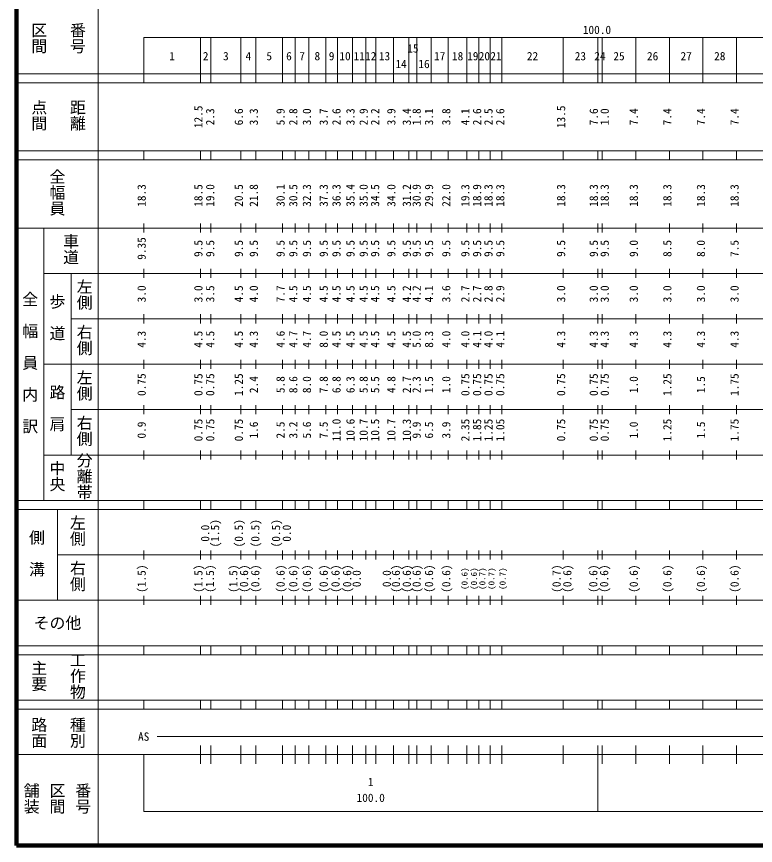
# Model space of a CAD drawing. Units: millimetres on the paper, enlarged 1000 times. Extents: x 40000 to 680000, y 20000 to 380000.
# Drawn here: x 40000 to 202750, y 20000 to 202584 of the extents above; entities that cross this region are included whole.
import ezdxf
from ezdxf.enums import TextEntityAlignment as Align

# ---------------------------------------------------------------- set-up
doc = ezdxf.new("R2010")
doc.units = ezdxf.units.MM
doc.header["$LTSCALE"] = 1000
doc.layers.add('M-TTL', color=2, linetype='Continuous', lineweight=140)
doc.layers.add('M-TTL-BAND', color=7, linetype='Continuous', lineweight=13)
doc.styles.add('ＭＳ ゴシック', font='')
doc.styles.get('ＭＳ ゴシック').set_extended_font_data('MS Gothic')

msp = doc.modelspace()

# ---------------------------------------------------------------- linework, layer by layer
at = {"layer": 'M-TTL'}
for p, q in [((40000, 380000), (40000, 20000)), ((40000, 20000), (680000, 20000))]:
    msp.add_line(p, q, dxfattribs=at)
at = {"layer": 'M-TTL-BAND'}
for p, q in [((58000, 370000), (58000, 20000)), ((68000, 198000), (579000, 198000)), ((68000, 198000), (68000, 188000)), ((80500, 188000), (80500, 198000)), ((82800, 188000), (82800, 198000)), ((89400, 188000), (89400, 198000)), ((92700, 188000), (92700, 198000)), ((98600, 188000), (98600, 198000)), ((101400, 188000), (101400, 198000)), ((104400, 188000), (104400, 198000)), ((108100, 188000), (108100, 198000)), ((110700, 188000), (110700, 198000)), ((114000, 188000), (114000, 198000)), ((116900, 188000), (116900, 198000)), ((119100, 188000), (119100, 198000)), ((123000, 188000), (123000, 198000)), ((126400, 188000), (126400, 198000)), ((128200, 188000), (128200, 198000)), ((131300, 188000), (131300, 198000)), ((135100, 188000), (135100, 198000)), ((139200, 188000), (139200, 198000)), ((141800, 188000), (141800, 198000)), ((144300, 188000), (144300, 198000)), ((146900, 188000), (146900, 198000)), ((160400, 188000), (160400, 198000)), ((168000, 188000), (168000, 198000)), ((169000, 188000), (169000, 198000)), ((176400, 188000), (176400, 198000)), ((183800, 188000), (183800, 198000)), ((191200, 188000), (191200, 198000)), ((198600, 188000), (198600, 198000)), ((40000, 190000), (579000, 190000)), ((40000, 188000), (579000, 188000)), ((40000, 173000), (579000, 173000)), ((68000, 171000), (68000, 173000)), ((80500, 171000), (80500, 173000)), ((82800, 171000), (82800, 173000)), ((89400, 171000), (89400, 173000)), ((92700, 171000), (92700, 173000)), ((98600, 171000), (98600, 173000)), ((101400, 171000), (101400, 173000)), ((104400, 171000), (104400, 173000)), ((108100, 171000), (108100, 173000)), ((110700, 171000), (110700, 173000)), ((114000, 171000), (114000, 173000)), ((116900, 171000), (116900, 173000)), ((119100, 171000), (119100, 173000)), ((123000, 171000), (123000, 173000)), ((126400, 171000), (126400, 173000)), ((128200, 171000), (128200, 173000)), ((131300, 171000), (131300, 173000)), ((135100, 171000), (135100, 173000)), ((139200, 171000), (139200, 173000)), ((141800, 171000), (141800, 173000)), ((144300, 171000), (144300, 173000)), ((146900, 171000), (146900, 173000)), ((160400, 171000), (160400, 173000)), ((168000, 171000), (168000, 173000)), ((169000, 171000), (169000, 173000)), ((176400, 171000), (176400, 173000)), ((183800, 171000), (183800, 173000)), ((191200, 171000), (191200, 173000)), ((198600, 171000), (198600, 173000)), ((40000, 171000), (579000, 171000)), ((40000, 156000), (579000, 156000)), ((46000, 96000), (46000, 156000)), ((68000, 155000), (68000, 157000)), ((80500, 155000), (80500, 157000)), ((82800, 155000), (82800, 157000)), ((89400, 155000), (89400, 157000)), ((92700, 155000), (92700, 157000)), ((98600, 155000), (98600, 157000)), ((101400, 155000), (101400, 157000)), ((104400, 155000), (104400, 157000)), ((108100, 155000), (108100, 157000)), ((110700, 155000), (110700, 157000)), ((114000, 155000), (114000, 157000)), ((116900, 155000), (116900, 157000)), ((119100, 155000), (119100, 157000)), ((123000, 155000), (123000, 157000)), ((126400, 155000), (126400, 157000)), ((128200, 155000), (128200, 157000)), ((131300, 155000), (131300, 157000)), ((135100, 155000), (135100, 157000)), ((139200, 155000), (139200, 157000)), ((141800, 155000), (141800, 157000)), ((144300, 155000), (144300, 157000)), ((146900, 155000), (146900, 157000)), ((160400, 155000), (160400, 157000)), ((168000, 155000), (168000, 157000)), ((169000, 155000), (169000, 157000)), ((176400, 155000), (176400, 157000)), ((183800, 155000), (183800, 157000)), ((191200, 155000), (191200, 157000)), ((198600, 155000), (198600, 157000)), ((68000, 145000), (68000, 147000)), ((80500, 145000), (80500, 147000)), ((82800, 145000), (82800, 147000)), ((89400, 145000), (89400, 147000)), ((92700, 145000), (92700, 147000)), ((98600, 145000), (98600, 147000)), ((101400, 145000), (101400, 147000)), ((104400, 145000), (104400, 147000)), ((108100, 145000), (108100, 147000)), ((110700, 145000), (110700, 147000)), ((114000, 145000), (114000, 147000)), ((116900, 145000), (116900, 147000)), ((119100, 145000), (119100, 147000)), ((123000, 145000), (123000, 147000)), ((126400, 145000), (126400, 147000)), ((128200, 145000), (128200, 147000)), ((131300, 145000), (131300, 147000)), ((135100, 145000), (135100, 147000)), ((139200, 145000), (139200, 147000)), ((141800, 145000), (141800, 147000)), ((144300, 145000), (144300, 147000)), ((146900, 145000), (146900, 147000)), ((160400, 145000), (160400, 147000)), ((168000, 145000), (168000, 147000)), ((169000, 145000), (169000, 147000)), ((176400, 145000), (176400, 147000)), ((183800, 145000), (183800, 147000)), ((191200, 145000), (191200, 147000)), ((198600, 145000), (198600, 147000)), ((46000, 146000), (579000, 146000)), ((52000, 146000), (52000, 106000)), ((68000, 135000), (68000, 137000)), ((80500, 135000), (80500, 137000)), ((82800, 135000), (82800, 137000)), ((89400, 135000), (89400, 137000)), ((92700, 135000), (92700, 137000)), ((98600, 135000), (98600, 137000)), ((101400, 135000), (101400, 137000)), ((104400, 135000), (104400, 137000)), ((108100, 135000), (108100, 137000)), ((110700, 135000), (110700, 137000)), ((114000, 135000), (114000, 137000)), ((116900, 135000), (116900, 137000)), ((119100, 135000), (119100, 137000)), ((123000, 135000), (123000, 137000)), ((126400, 135000), (126400, 137000)), ((128200, 135000), (128200, 137000)), ((131300, 135000), (131300, 137000)), ((135100, 135000), (135100, 137000)), ((139200, 135000), (139200, 137000)), ((141800, 135000), (141800, 137000)), ((144300, 135000), (144300, 137000)), ((146900, 135000), (146900, 137000)), ((160400, 135000), (160400, 137000)), ((168000, 135000), (168000, 137000)), ((169000, 135000), (169000, 137000)), ((176400, 135000), (176400, 137000)), ((183800, 135000), (183800, 137000)), ((191200, 135000), (191200, 137000)), ((198600, 135000), (198600, 137000)), ((52000, 136000), (579000, 136000)), ((46000, 126000), (579000, 126000)), ((68000, 125000), (68000, 127000)), ((80500, 125000), (80500, 127000)), ((82800, 125000), (82800, 127000)), ((89400, 125000), (89400, 127000)), ((92700, 125000), (92700, 127000)), ((98600, 125000), (98600, 127000)), ((101400, 125000), (101400, 127000)), ((104400, 125000), (104400, 127000)), ((108100, 125000), (108100, 127000)), ((110700, 125000), (110700, 127000)), ((114000, 125000), (114000, 127000)), ((116900, 125000), (116900, 127000)), ((119100, 125000), (119100, 127000)), ((123000, 125000), (123000, 127000)), ((126400, 125000), (126400, 127000)), ((128200, 125000), (128200, 127000)), ((131300, 125000), (131300, 127000)), ((135100, 125000), (135100, 127000)), ((139200, 125000), (139200, 127000)), ((141800, 125000), (141800, 127000)), ((144300, 125000), (144300, 127000)), ((146900, 125000), (146900, 127000)), ((160400, 125000), (160400, 127000)), ((168000, 125000), (168000, 127000)), ((169000, 125000), (169000, 127000)), ((176400, 125000), (176400, 127000)), ((183800, 125000), (183800, 127000)), ((191200, 125000), (191200, 127000)), ((198600, 125000), (198600, 127000)), ((68000, 115000), (68000, 117000)), ((80500, 115000), (80500, 117000)), ((82800, 115000), (82800, 117000)), ((89400, 115000), (89400, 117000)), ((92700, 115000), (92700, 117000)), ((98600, 115000), (98600, 117000)), ((101400, 115000), (101400, 117000)), ((104400, 115000), (104400, 117000)), ((108100, 115000), (108100, 117000)), ((110700, 115000), (110700, 117000)), ((114000, 115000), (114000, 117000)), ((116900, 115000), (116900, 117000)), ((119100, 115000), (119100, 117000)), ((123000, 115000), (123000, 117000)), ((126400, 115000), (126400, 117000)), ((128200, 115000), (128200, 117000)), ((131300, 115000), (131300, 117000)), ((135100, 115000), (135100, 117000)), ((139200, 115000), (139200, 117000)), ((141800, 115000), (141800, 117000)), ((144300, 115000), (144300, 117000)), ((146900, 115000), (146900, 117000)), ((160400, 115000), (160400, 117000)), ((168000, 115000), (168000, 117000)), ((169000, 115000), (169000, 117000)), ((176400, 115000), (176400, 117000)), ((183800, 115000), (183800, 117000)), ((191200, 115000), (191200, 117000)), ((198600, 115000), (198600, 117000)), ((52000, 116000), (579000, 116000)), ((46000, 106000), (579000, 106000)), ((68000, 105000), (68000, 107000)), ((80500, 105000), (80500, 107000)), ((82800, 105000), (82800, 107000)), ((89400, 105000), (89400, 107000)), ((92700, 105000), (92700, 107000)), ((98600, 105000), (98600, 107000)), ((101400, 105000), (101400, 107000)), ((104400, 105000), (104400, 107000)), ((108100, 105000), (108100, 107000)), ((110700, 105000), (110700, 107000)), ((114000, 105000), (114000, 107000)), ((116900, 105000), (116900, 107000)), ((119100, 105000), (119100, 107000)), ((123000, 105000), (123000, 107000)), ((126400, 105000), (126400, 107000)), ((128200, 105000), (128200, 107000)), ((131300, 105000), (131300, 107000)), ((135100, 105000), (135100, 107000)), ((139200, 105000), (139200, 107000)), ((141800, 105000), (141800, 107000)), ((144300, 105000), (144300, 107000)), ((146900, 105000), (146900, 107000)), ((160400, 105000), (160400, 107000)), ((168000, 105000), (168000, 107000)), ((169000, 105000), (169000, 107000)), ((176400, 105000), (176400, 107000)), ((183800, 105000), (183800, 107000)), ((191200, 105000), (191200, 107000)), ((198600, 105000), (198600, 107000)), ((40000, 96000), (579000, 96000)), ((68000, 94000), (68000, 96000)), ((80500, 94000), (80500, 96000)), ((82800, 94000), (82800, 96000)), ((89400, 94000), (89400, 96000)), ((92700, 94000), (92700, 96000)), ((98600, 94000), (98600, 96000)), ((101400, 94000), (101400, 96000)), ((104400, 94000), (104400, 96000)), ((108100, 94000), (108100, 96000)), ((110700, 94000), (110700, 96000)), ((114000, 94000), (114000, 96000)), ((116900, 94000), (116900, 96000)), ((119100, 94000), (119100, 96000)), ((123000, 94000), (123000, 96000)), ((126400, 94000), (126400, 96000)), ((128200, 94000), (128200, 96000)), ((131300, 94000), (131300, 96000)), ((135100, 94000), (135100, 96000)), ((139200, 94000), (139200, 96000)), ((141800, 94000), (141800, 96000)), ((144300, 94000), (144300, 96000)), ((146900, 94000), (146900, 96000)), ((160400, 94000), (160400, 96000)), ((168000, 94000), (168000, 96000)), ((169000, 94000), (169000, 96000)), ((176400, 94000), (176400, 96000)), ((183800, 94000), (183800, 96000)), ((191200, 94000), (191200, 96000)), ((198600, 94000), (198600, 96000)), ((40000, 94000), (579000, 94000)), ((49000, 94000), (49000, 74000)), ((49000, 84000), (579000, 84000)), ((68000, 83000), (68000, 85000)), ((80500, 83000), (80500, 85000)), ((82800, 83000), (82800, 85000)), ((89400, 83000), (89400, 85000)), ((92700, 83000), (92700, 85000)), ((98600, 83000), (98600, 85000)), ((101400, 83000), (101400, 85000)), ((104400, 83000), (104400, 85000)), ((108100, 83000), (108100, 85000)), ((110700, 83000), (110700, 85000)), ((114000, 83000), (114000, 85000)), ((116900, 83000), (116900, 85000)), ((119100, 83000), (119100, 85000)), ((123000, 83000), (123000, 85000)), ((126400, 83000), (126400, 85000)), ((128200, 83000), (128200, 85000)), ((131300, 83000), (131300, 85000)), ((135100, 83000), (135100, 85000)), ((139200, 83000), (139200, 85000)), ((141800, 83000), (141800, 85000)), ((144300, 83000), (144300, 85000)), ((146900, 83000), (146900, 85000)), ((160400, 83000), (160400, 85000)), ((168000, 83000), (168000, 85000)), ((169000, 83000), (169000, 85000)), ((176400, 83000), (176400, 85000)), ((183800, 83000), (183800, 85000)), ((191200, 83000), (191200, 85000)), ((198600, 83000), (198600, 85000)), ((68000, 73000), (68000, 75000)), ((80500, 73000), (80500, 75000)), ((82800, 73000), (82800, 75000)), ((89400, 73000), (89400, 75000)), ((92700, 73000), (92700, 75000)), ((98600, 73000), (98600, 75000)), ((101400, 73000), (101400, 75000)), ((104400, 73000), (104400, 75000)), ((108100, 73000), (108100, 75000)), ((110700, 73000), (110700, 75000)), ((114000, 73000), (114000, 75000)), ((116900, 73000), (116900, 75000)), ((119100, 73000), (119100, 75000)), ((123000, 73000), (123000, 75000)), ((126400, 73000), (126400, 75000)), ((128200, 73000), (128200, 75000)), ((131300, 73000), (131300, 75000)), ((135100, 73000), (135100, 75000)), ((139200, 73000), (139200, 75000)), ((141800, 73000), (141800, 75000)), ((144300, 73000), (144300, 75000)), ((146900, 73000), (146900, 75000)), ((160400, 73000), (160400, 75000)), ((168000, 73000), (168000, 75000)), ((169000, 73000), (169000, 75000)), ((176400, 73000), (176400, 75000)), ((183800, 73000), (183800, 75000)), ((191200, 73000), (191200, 75000)), ((198600, 73000), (198600, 75000)), ((40000, 74000), (579000, 74000)), ((40000, 64000), (579000, 64000)), ((68000, 62000), (68000, 64000)), ((80500, 62000), (80500, 64000)), ((82800, 62000), (82800, 64000)), ((89400, 62000), (89400, 64000)), ((92700, 62000), (92700, 64000)), ((98600, 62000), (98600, 64000)), ((101400, 62000), (101400, 64000)), ((104400, 62000), (104400, 64000)), ((108100, 62000), (108100, 64000)), ((110700, 62000), (110700, 64000)), ((114000, 62000), (114000, 64000)), ((116900, 62000), (116900, 64000)), ((119100, 62000), (119100, 64000)), ((123000, 62000), (123000, 64000)), ((126400, 62000), (126400, 64000)), ((128200, 62000), (128200, 64000)), ((131300, 62000), (131300, 64000)), ((135100, 62000), (135100, 64000)), ((139200, 62000), (139200, 64000)), ((141800, 62000), (141800, 64000)), ((144300, 62000), (144300, 64000)), ((146900, 62000), (146900, 64000)), ((160400, 62000), (160400, 64000)), ((168000, 62000), (168000, 64000)), ((169000, 62000), (169000, 64000)), ((176400, 62000), (176400, 64000)), ((183800, 62000), (183800, 64000)), ((191200, 62000), (191200, 64000)), ((198600, 62000), (198600, 64000)), ((40000, 62000), (579000, 62000)), ((40000, 52000), (579000, 52000)), ((68000, 50000), (68000, 52000)), ((80500, 50000), (80500, 52000)), ((82800, 50000), (82800, 52000)), ((89400, 50000), (89400, 52000)), ((92700, 50000), (92700, 52000)), ((98600, 50000), (98600, 52000)), ((101400, 50000), (101400, 52000)), ((104400, 50000), (104400, 52000)), ((108100, 50000), (108100, 52000)), ((110700, 50000), (110700, 52000)), ((114000, 50000), (114000, 52000)), ((116900, 50000), (116900, 52000)), ((119100, 50000), (119100, 52000)), ((123000, 50000), (123000, 52000)), ((126400, 50000), (126400, 52000)), ((128200, 50000), (128200, 52000)), ((131300, 50000), (131300, 52000)), ((135100, 50000), (135100, 52000)), ((139200, 50000), (139200, 52000)), ((141800, 50000), (141800, 52000)), ((144300, 50000), (144300, 52000)), ((146900, 50000), (146900, 52000)), ((160400, 50000), (160400, 52000)), ((168000, 50000), (168000, 52000)), ((169000, 50000), (169000, 52000)), ((176400, 50000), (176400, 52000)), ((183800, 50000), (183800, 52000)), ((191200, 50000), (191200, 52000)), ((198600, 50000), (198600, 52000)), ((40000, 50000), (579000, 50000)), ((71000, 44000), (565000, 44000)), ((80500, 38000), (80500, 42000)), ((82800, 38000), (82800, 42000)), ((89400, 38000), (89400, 42000)), ((92700, 38000), (92700, 42000)), ((98600, 38000), (98600, 42000)), ((101400, 38000), (101400, 42000)), ((104400, 38000), (104400, 42000)), ((108100, 38000), (108100, 42000)), ((110700, 38000), (110700, 42000)), ((114000, 38000), (114000, 42000)), ((116900, 38000), (116900, 42000)), ((119100, 38000), (119100, 42000)), ((123000, 38000), (123000, 42000)), ((126400, 38000), (126400, 42000)), ((128200, 38000), (128200, 42000)), ((131300, 38000), (131300, 42000)), ((135100, 38000), (135100, 42000)), ((139200, 38000), (139200, 42000)), ((141800, 38000), (141800, 42000)), ((144300, 38000), (144300, 42000)), ((146900, 38000), (146900, 42000)), ((160400, 38000), (160400, 42000)), ((168000, 27500), (168000, 42000)), ((169000, 38000), (169000, 42000)), ((176400, 38000), (176400, 42000)), ((183800, 38000), (183800, 42000)), ((191200, 38000), (191200, 42000)), ((198600, 38000), (198600, 42000)), ((40000, 40000), (579000, 40000)), ((68000, 40000), (68000, 27500)), ((68000, 27500), (579000, 27500))]:
    msp.add_line(p, q, dxfattribs=at)

# ---------------------------------------------------------------- texts
at = {"layer": 'M-TTL-BAND', "style": 'ＭＳ ゴシック'}
for s, p in [('区', (43250, 197500)), ('番', (51750, 197500)), ('間', (43250, 194000)), ('号', (51750, 194000)), ('点', (43250, 180500)), ('距', (51750, 180500)), ('間', (43250, 177000)), ('離', (51750, 177000)), ('全', (47250, 165250)), ('幅', (47250, 161750)), ('員', (47250, 158250)), ('車', (50250, 151000)), ('道', (50250, 147500)), ('左', (53250, 141000)), ('全', (41250, 138250)), ('歩', (47250, 137750)), ('側', (53250, 137500)), ('幅', (41250, 131250)), ('道', (47250, 130750)), ('右', (53250, 131000)), ('側', (53250, 127500)), ('員', (41250, 124250)), ('左', (53250, 121000)), ('内', (41250, 117250)), ('路', (47250, 117750)), ('側', (53250, 117500)), ('訳', (41250, 110250)), ('肩', (47250, 110750)), ('右', (53250, 111000)), ('側', (53250, 107500)), ('分', (53250, 102750)), ('中', (47250, 101000)), ('離', (53250, 99250)), ('央', (47250, 97500)), ('帯', (53250, 95750)), ('左', (51750, 89000)), ('側', (42750, 85750)), ('側', (51750, 85500)), ('溝', (42750, 78750)), ('右', (51750, 79000)), ('側', (51750, 75500)), ('主', (43250, 57000)), ('工', (51750, 58750)), ('作', (51750, 55250)), ('要', (43250, 53500)), ('物', (51750, 51750)), ('路', (43250, 44500)), ('種', (51750, 44500)), ('面', (43250, 41000)), ('別', (51750, 41000)), ('舗', (41583, 30000)), ('区', (47250, 30000)), ('番', (52917, 30000)), ('装', (41583, 26500)), ('間', (47250, 26500)), ('号', (52917, 26500))]:
    msp.add_text(s, height=2566, dxfattribs=at).set_placement(p, align=Align.BOTTOM_LEFT)
for s, p in [('100.0', (167844, 198195)), ('15', (127300, 194116)), ('1', (74250, 192405)), ('2', (81650, 192405)), ('3', (86100, 192405)), ('4', (91050, 192405)), ('5', (95650, 192405)), ('6', (100000, 192405)), ('7', (102900, 192405)), ('8', (106250, 192405)), ('9', (109400, 192405)), ('10', (112350, 192405)), ('11', (115450, 192405)), ('12', (118000, 192405)), ('13', (121050, 192405)), ('17', (133200, 192405)), ('18', (137150, 192405)), ('19', (140500, 192405)), ('20', (143050, 192405)), ('21', (145600, 192405)), ('22', (153650, 192405)), ('23', (164200, 192405)), ('24', (168500, 192405)), ('25', (172700, 192405)), ('26', (180100, 192405)), ('27', (187500, 192405)), ('28', (194900, 192405)), ('14', (124700, 190686)), ('16', (129750, 190686)), ('AS', (68000, 42500)), ('1', (118000, 32523)), ('100.0', (118000, 29033))]:
    msp.add_text(s, height=1833, dxfattribs=at).set_placement(p, align=Align.BOTTOM_CENTER)
for s, p in [('12.5', (81500, 180500)), ('13.5', (161400, 180500)), ('2.3', (84099, 180500)), ('6.6', (90400, 180500)), ('3.3', (93700, 180500)), ('5.9', (99600, 180500)), ('2.8', (102400, 180500)), ('3.0', (105400, 180500)), ('3.7', (109100, 180500)), ('2.6', (111916, 180500)), ('3.3', (115000, 180500)), ('2.9', (117900, 180500)), ('2.2', (120423, 180500)), ('3.9', (124000, 180500)), ('3.4', (127400, 180500)), ('1.8', (129572, 180500)), ('3.1', (132300, 180500)), ('3.8', (136100, 180500)), ('4.1', (140294, 180500)), ('2.6', (142894, 180500)), ('2.5', (145394, 180500)), ('2.6', (147994, 180500)), ('7.6', (168590, 180500)), ('1.0', (171000, 180500)), ('7.4', (177400, 180500)), ('7.4', (184800, 180500)), ('7.4', (192200, 180500)), ('7.4', (199600, 180500)), ('18.3', (69000, 163174)), ('18.5', (81500, 163174)), ('19.0', (84099, 163174)), ('20.5', (90400, 163174)), ('21.8', (93700, 163174)), ('30.1', (99600, 163174)), ('30.5', (102400, 163174)), ('32.3', (105400, 163174)), ('37.3', (109100, 163174)), ('36.3', (111916, 163174)), ('35.4', (115000, 163174)), ('35.0', (117900, 163174)), ('34.5', (120423, 163174)), ('34.0', (124000, 163174)), ('31.2', (127400, 163174)), ('30.9', (129572, 163174)), ('29.9', (132300, 163174)), ('22.0', (136100, 163174)), ('19.3', (140294, 163174)), ('18.9', (142894, 163174)), ('18.3', (145394, 163174)), ('18.3', (147994, 163174)), ('18.3', (161400, 163174)), ('18.3', (168590, 163174)), ('18.3', (171000, 163174)), ('18.3', (177400, 163174)), ('18.3', (184800, 163174)), ('18.3', (192200, 163174)), ('18.3', (199600, 163174)), ('9.35', (69000, 151500)), ('9.5', (81500, 151500)), ('9.5', (84099, 151500)), ('9.5', (90400, 151500)), ('9.5', (93700, 151500)), ('9.5', (99600, 151500)), ('9.5', (102400, 151500)), ('9.5', (105400, 151500)), ('9.5', (109100, 151500)), ('9.5', (111916, 151500)), ('9.5', (115000, 151500)), ('9.5', (117900, 151500)), ('9.5', (120423, 151500)), ('9.5', (124000, 151500)), ('9.5', (127400, 151500)), ('9.5', (129572, 151500)), ('9.5', (132300, 151500)), ('9.5', (136100, 151500)), ('9.5', (140294, 151500)), ('9.5', (142894, 151500)), ('9.5', (145394, 151500)), ('9.5', (147994, 151500)), ('9.5', (161400, 151500)), ('9.5', (168590, 151500)), ('9.5', (171000, 151500)), ('9.0', (177400, 151500)), ('8.5', (184800, 151500)), ('8.0', (192200, 151500)), ('7.5', (199600, 151500)), ('3.0', (69000, 141500)), ('3.0', (81500, 141500)), ('3.5', (84099, 141500)), ('4.5', (90400, 141500)), ('4.0', (93700, 141500)), ('7.7', (99600, 141500)), ('4.5', (102400, 141500)), ('4.5', (105400, 141500)), ('4.5', (109100, 141500)), ('4.5', (111916, 141500)), ('4.5', (115000, 141500)), ('4.5', (117900, 141500)), ('4.5', (120423, 141500)), ('4.5', (124000, 141500)), ('4.2', (127400, 141500)), ('4.2', (129572, 141500)), ('4.1', (132300, 141500)), ('3.6', (136100, 141500)), ('2.7', (140294, 141500)), ('2.7', (142894, 141500)), ('2.8', (145394, 141500)), ('2.9', (147994, 141500)), ('3.0', (161400, 141500)), ('3.0', (168590, 141500)), ('3.0', (171000, 141500)), ('3.0', (177400, 141500)), ('3.0', (184800, 141500)), ('3.0', (192200, 141500)), ('3.0', (199600, 141500)), ('4.3', (69000, 131500)), ('4.5', (81500, 131500)), ('4.5', (84099, 131500)), ('4.5', (90400, 131500)), ('4.3', (93700, 131500)), ('4.6', (99600, 131500)), ('4.7', (102400, 131500)), ('4.7', (105400, 131500)), ('8.0', (109100, 131500)), ('4.5', (111916, 131500)), ('4.5', (115000, 131500)), ('4.5', (117900, 131500)), ('4.5', (120423, 131500)), ('4.5', (124000, 131500)), ('4.5', (127400, 131500)), ('5.0', (129572, 131500)), ('8.3', (132300, 131500)), ('4.0', (136100, 131500)), ('4.0', (140294, 131500)), ('4.1', (142894, 131500)), ('4.0', (145394, 131500)), ('4.1', (147994, 131500)), ('4.3', (161400, 131500)), ('4.3', (168590, 131500)), ('4.3', (171000, 131500)), ('4.3', (177400, 131500)), ('4.3', (184800, 131500)), ('4.3', (192200, 131500)), ('4.3', (199600, 131500)), ('0.75', (69000, 121500)), ('0.75', (81500, 121500)), ('0.75', (84099, 121500)), ('1.25', (90400, 121500)), ('2.4', (93700, 121500)), ('5.8', (99600, 121500)), ('8.6', (102400, 121500)), ('8.0', (105400, 121500)), ('7.8', (109100, 121500)), ('6.8', (111916, 121500)), ('6.3', (115000, 121500)), ('5.8', (117900, 121500)), ('5.5', (120423, 121500)), ('4.8', (124000, 121500)), ('2.7', (127400, 121500)), ('2.3', (129572, 121500)), ('1.5', (132300, 121500)), ('1.0', (136100, 121500)), ('0.75', (140294, 121500)), ('0.75', (142894, 121500)), ('0.75', (145394, 121500)), ('0.75', (147994, 121500)), ('0.75', (161400, 121500)), ('0.75', (168590, 121500)), ('0.75', (171000, 121500)), ('1.0', (177400, 121500)), ('1.25', (184800, 121500)), ('1.5', (192200, 121500)), ('1.75', (199600, 121500)), ('0.9', (69000, 111500)), ('0.75', (81500, 111500)), ('0.75', (84099, 111500)), ('0.75', (90400, 111500)), ('1.6', (93700, 111500)), ('2.5', (99600, 111500)), ('3.2', (102400, 111500)), ('5.6', (105400, 111500)), ('7.5', (109100, 111500)), ('11.0', (111916, 111500)), ('10.6', (115000, 111500)), ('10.7', (117900, 111500)), ('10.5', (120423, 111500)), ('10.7', (124000, 111500)), ('10.3', (127400, 111500)), ('9.9', (129572, 111500)), ('6.5', (132300, 111500)), ('3.9', (136100, 111500)), ('2.35', (140294, 111500)), ('1.85', (142894, 111500)), ('1.25', (145394, 111500)), ('1.05', (147994, 111500)), ('0.75', (161400, 111500)), ('0.75', (168590, 111500)), ('0.75', (171000, 111500)), ('1.0', (177400, 111500)), ('1.25', (184800, 111500)), ('1.5', (192200, 111500)), ('1.75', (199600, 111500)), ('(1.5)', (85170, 88764)), ('(0.5)', (90400, 88764)), ('(0.5)', (94035, 88764)), ('(0.5)', (98600, 88764)), ('0.0', (82992, 88764)), ('0.0', (100970, 88764)), ('(1.5)', (69000, 78764)), ('(1.5)', (81500, 78764)), ('(1.5)', (84042, 78764)), ('(1.5)', (89183, 78764)), ('(0.6)', (91553, 78764)), ('(0.6)', (94035, 78764)), ('(0.6)', (99600, 78764)), ('(0.6)', (102400, 78764)), ('(0.6)', (105400, 78764)), ('(0.6)', (109100, 78764)), ('(0.6)', (111700, 78764)), ('(0.6)', (114266, 78764)), ('0.0', (116370, 78764)), ('0.0', (123000, 78764)), ('(0.6)', (125001, 78764)), ('(0.6)', (127400, 78764)), ('(0.6)', (129572, 78764)), ('(0.6)', (132300, 78764)), ('(0.6)', (136100, 78764)), ('(0.7)', (160400, 78764)), ('(0.6)', (162770, 78764)), ('(0.6)', (168488, 78764)), ('(0.6)', (170877, 78764)), ('(0.6)', (177400, 78764)), ('(0.6)', (184800, 78764)), ('(0.6)', (192200, 78764)), ('(0.6)', (199600, 78764))]:
    msp.add_text(s, height=1833, rotation=90, dxfattribs=at).set_placement(p, align=Align.BOTTOM_CENTER)
at = {"layer": 'M-TTL-BAND', "style": 'ＭＳ ゴシック', "width": 1.1}
for s, p in [('(0.6)', (139725, 78764)), ('(0.6)', (141800, 78764)), ('(0.7)', (143647, 78764)), ('(0.7)', (145648, 78764)), ('(0.7)', (148107, 78764))]:
    msp.add_text(s, height=1320, rotation=90, dxfattribs=at).set_placement(p, align=Align.BOTTOM_CENTER)
at = {"layer": 'M-TTL-BAND', "style": 'ＭＳ ゴシック'}
msp.add_text('その他', height=2566, dxfattribs=at).set_placement((49000, 69000), align=Align.MIDDLE_CENTER)

doc.saveas('drawing.dxf')
